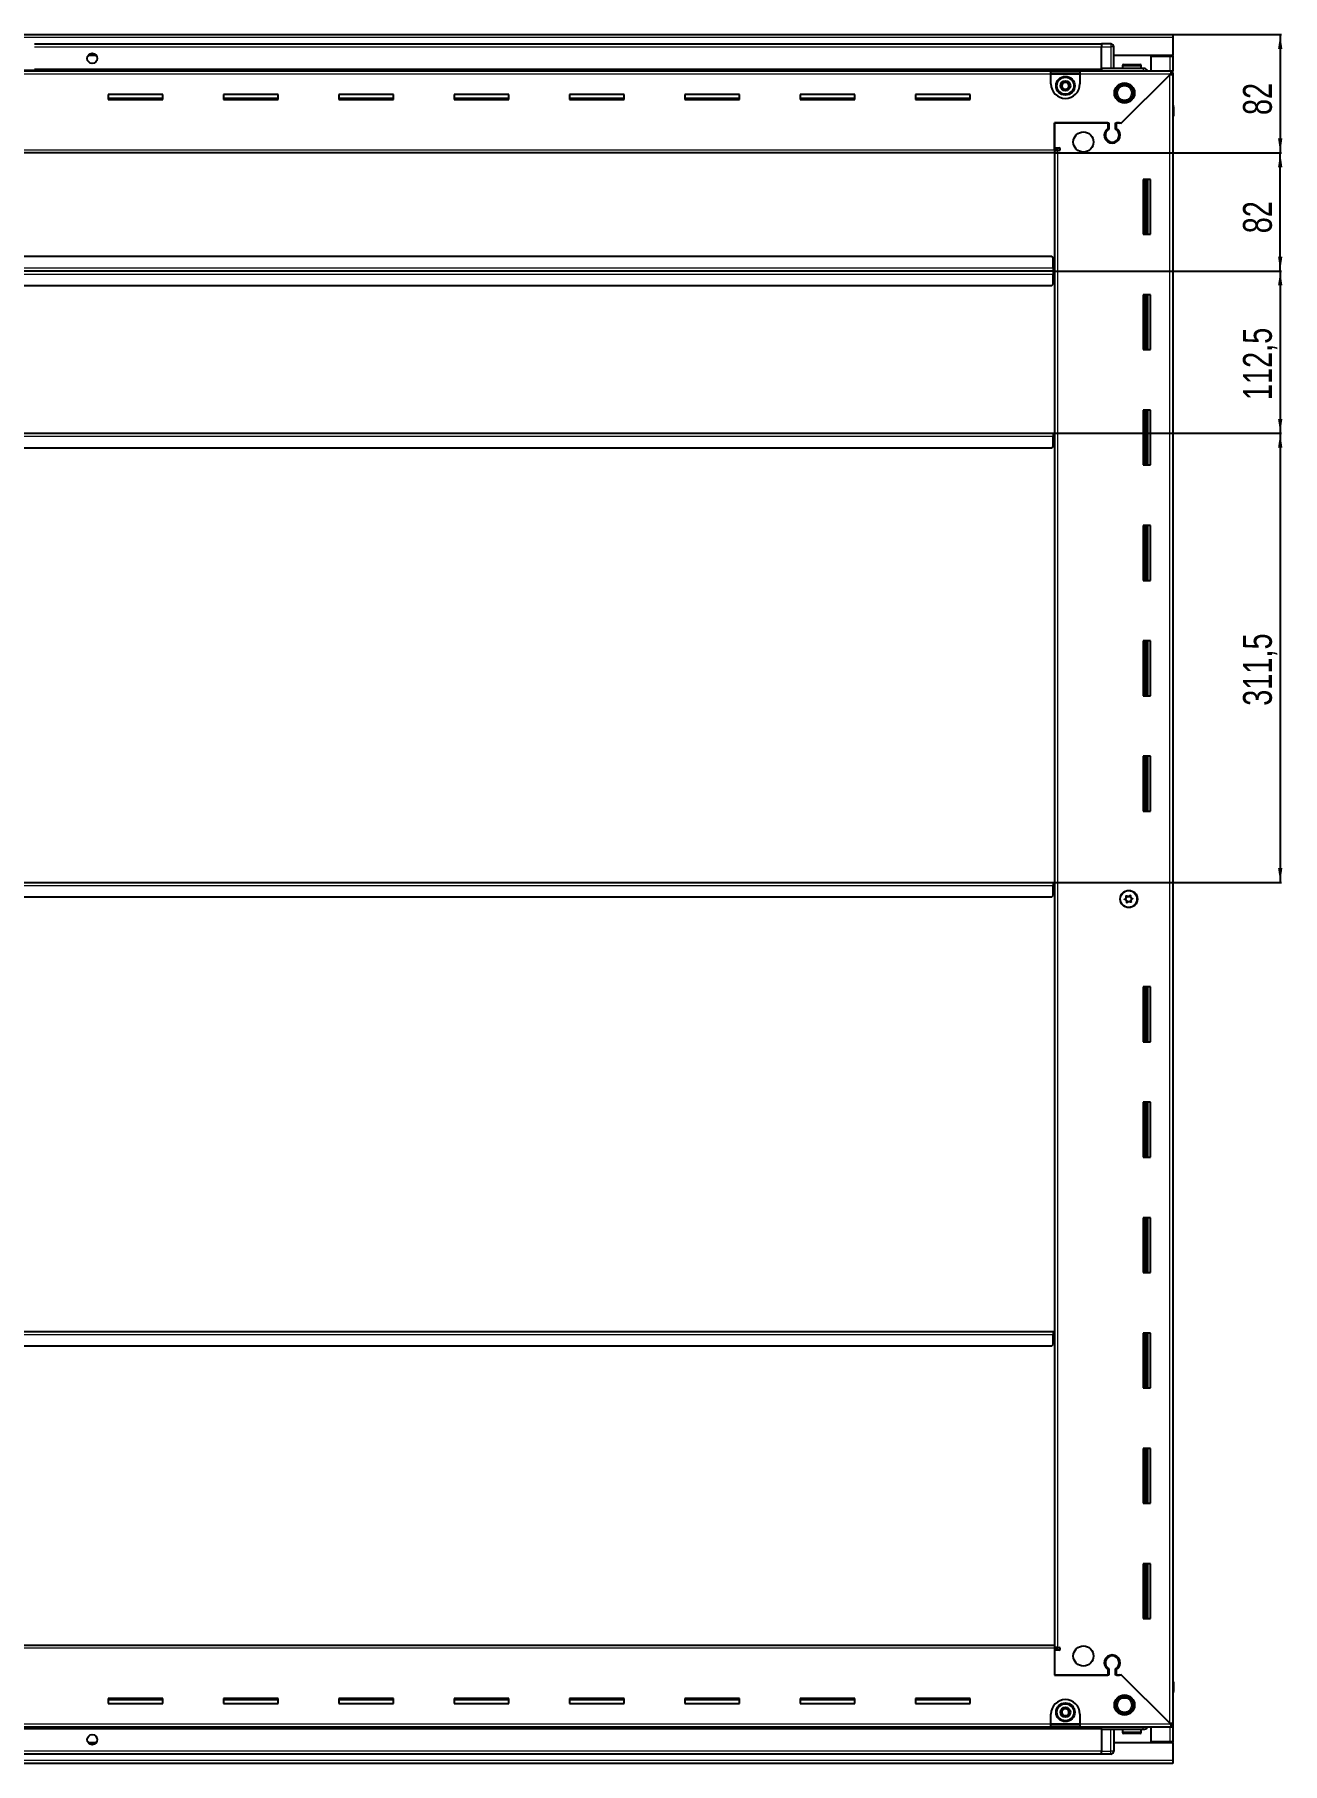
# Model space of a CAD drawing. Header units: millimetres. Extents: x 1132 to 6273, y -599 to 2283.
# Drawn here: x 5407 to 6273, y 848 to 2047 of the extents above; entities that cross this region are included whole.
import ezdxf

# ---------------------------------------------------------------- set-up
doc = ezdxf.new("R2010")
doc.units = ezdxf.units.MM
doc.layers.add('FORMAT', color=7, linetype='Continuous')
doc.styles.add('SLDTEXTSTYLE0', font='TXT', dxfattribs={"width": 0.75})
doc.dimstyles.new('SLDDIMSTYLE0', dxfattribs={"dimtxt": 20, "dimasz": 10, "dimexe": 0, "dimexo": 0.0625, "dimgap": 5, "dimtad": 2, "dimdec": 1, "dimrnd": 1e-09, "dimzin": 12, "dimdsep": 46, "dimtxsty": 'SLDTEXTSTYLE0', "dimsah": 1, "dimcen": 0.09, "dimadec": 0, "dimazin": 3, "dimtfac": 1, "dimtofl": 0, "dimtmove": 0, "dimatfit": 3, "dimfxl": 0, "dimfrac": 2, "dimtolj": 1, "dimtzin": 12, "dimarcsym": 0})

# ---------------------------------------------------------------- blocks, each defined once
blk = doc.blocks.new('_D_7')
at = {"layer": 'FORMAT'}
for p, q in [((6196.6, 2046.6), (6272.1, 2046.6)), ((6271.1, 2046.6), (6271.1, 1964.6)), ((6114.6, 1964.6), (6272.1, 1964.6))]:
    blk.add_line(p, q, dxfattribs=at)
for points in [[(6271.1, 2046.6), (6269.6, 2036.6), (6272.6, 2036.6)], [(6271.1, 1964.6), (6272.6, 1974.6), (6269.6, 1974.6)]]:
    blk.add_solid(points, dxfattribs=at)
at = {"layer": 'FORMAT', "insert": (6245.3, 1990.8), "char_height": 20, "attachment_point": 1, "rotation": 90, "style": 'SLDTEXTSTYLE0'}
blk.add_mtext('82', dxfattribs=at)
blk = doc.blocks.new('_D_8')
at = {"layer": 'FORMAT'}
for p, q in [((6114.6, 1964.6), (6272.1, 1964.6)), ((6271.1, 1882.6), (6271.1, 1964.6)), ((6113.6, 1882.6), (6272.1, 1882.6))]:
    blk.add_line(p, q, dxfattribs=at)
for points in [[(6271.1, 1964.6), (6269.6, 1954.6), (6272.6, 1954.6)], [(6271.1, 1882.6), (6272.6, 1892.6), (6269.6, 1892.6)]]:
    blk.add_solid(points, dxfattribs=at)
at = {"layer": 'FORMAT', "insert": (6245.3, 1908.8), "char_height": 20, "attachment_point": 1, "rotation": 90, "style": 'SLDTEXTSTYLE0'}
blk.add_mtext('82', dxfattribs=at)
blk = doc.blocks.new('_D_9')
at = {"layer": 'FORMAT'}
for p, q in [((6113.6, 1882.6), (6272.1, 1882.6)), ((6271.1, 1882.6), (6271.1, 1770.1)), ((6113.6, 1770.1), (6272.1, 1770.1))]:
    blk.add_line(p, q, dxfattribs=at)
for points in [[(6271.1, 1882.6), (6269.6, 1872.6), (6272.6, 1872.6)], [(6271.1, 1770.1), (6272.6, 1780.1), (6269.6, 1780.1)]]:
    blk.add_solid(points, dxfattribs=at)
at = {"layer": 'FORMAT', "insert": (6245.3, 1793.1), "char_height": 20, "attachment_point": 1, "rotation": 90, "style": 'SLDTEXTSTYLE0'}
blk.add_mtext('112,5', dxfattribs=at)
blk = doc.blocks.new('_D_10')
at = {"layer": 'FORMAT'}
for p, q in [((6113.6, 1770.1), (6272.1, 1770.1)), ((6271.1, 1770.1), (6271.1, 1458.6)), ((6113.6, 1458.6), (6272.1, 1458.6))]:
    blk.add_line(p, q, dxfattribs=at)
for points in [[(6271.1, 1770.1), (6269.6, 1760.1), (6272.6, 1760.1)], [(6271.1, 1458.6), (6272.6, 1468.6), (6269.6, 1468.6)]]:
    blk.add_solid(points, dxfattribs=at)
at = {"layer": 'FORMAT', "insert": (6245.3, 1581.1), "char_height": 20, "attachment_point": 1, "rotation": 90, "style": 'SLDTEXTSTYLE0'}
blk.add_mtext('311,5', dxfattribs=at)

msp = doc.modelspace()

# ---------------------------------------------------------------- linework, layer by layer
at = {"color": 7, "linetype": 'Continuous', "lineweight": 25}
for p, q in [((4597.6, 2046.6), (6196.6, 2046.6)), ((6147.1, 2039.95), (5407.1, 2039.95)), ((6147.1, 2040.1), (6147.1, 2040.1)), ((6153.6, 2040.1), (6147.1, 2040.1)), ((6153.6, 2040.1), (6147.1, 2040.1)), ((6147.1, 2040.1), (6147.1, 2038.1)), ((6196.6, 2046.6), (6196.6, 2044.5)), ((6196.6, 2044.5), (6196.6, 2032.1)), ((5449.97, 2032.1), (5444.23, 2032.1)), ((6147.1, 2023.1), (6147.1, 2038.1)), ((6155.6, 2038.1), (6155.6, 2038.1)), ((6155.6, 2023.1), (6155.6, 2038.1)), ((6196.6, 2032.1), (6155.6, 2032.1)), ((6181.6, 2031.6), (6194.5, 2031.6)), ((6181.6, 2021.35), (6181.6, 2031.6)), ((6194.5, 2031.6), (6196.6, 2031.6)), ((6195.1, 2031.6), (6195.1, 2032.1)), ((6196.6, 2031.6), (6196.6, 2032.1)), ((6196.6, 2031.6), (6196.6, 2021.35)), ((4647.1, 2021.95), (6147.1, 2021.95)), ((4682.1, 2021.35), (6112.1, 2021.35)), ((6112.1, 2019.25), (6112.1, 2021.35)), ((6112.1, 2021.35), (6132.1, 2021.35)), ((6112.1, 2019.85), (6132.1, 2019.85)), ((6112.1, 2012.35), (6112.1, 2019.25)), ((6132.1, 2021.35), (6195.6, 2021.35)), ((6132.1, 2021.35), (6132.1, 2019.25)), ((6132.1, 2019.25), (6132.1, 2012.35)), ((6147.1, 2023.1), (6147.1, 2022.6)), ((6176.1, 2023.1), (6147.1, 2023.1)), ((6194.5, 2018.75), (6160.4, 1984.65)), ((6161.1, 1985.35), (6195, 2019.25)), ((6161.6, 2025), (6161.6, 2023.1)), ((6162.4, 2025.8), (6173.8, 2025.8)), ((6174.6, 2023.1), (6174.6, 2025)), ((6195.1, 2019.35), (6196.6, 2019.35)), ((6195.6, 2019.85), (6195.6, 2021.35)), ((6195.6, 2021.35), (6196.6, 2021.35)), ((6195.6, 2019.85), (6196.6, 2019.85)), ((6196.6, 2019.85), (6196.6, 2021.35)), ((6196.6, 2019.85), (6196.6, 2019.35)), ((6196.6, 2019.35), (6196.6, 874.85)), ((5496.1, 2005.1), (5458.1, 2005.1)), ((5458.1, 2005.1), (5458.1, 2001.6)), ((5496.1, 2002.35), (5458.1, 2002.35)), ((5496.1, 2001.6), (5496.1, 2005.1)), ((5576.1, 2005.1), (5538.1, 2005.1)), ((5538.1, 2005.1), (5538.1, 2001.6)), ((5576.1, 2002.35), (5538.1, 2002.35)), ((5576.1, 2001.6), (5576.1, 2005.1)), ((5656.1, 2005.1), (5618.1, 2005.1)), ((5618.1, 2005.1), (5618.1, 2001.6)), ((5656.1, 2002.35), (5618.1, 2002.35)), ((5656.1, 2001.6), (5656.1, 2005.1)), ((5736.1, 2005.1), (5698.1, 2005.1)), ((5698.1, 2005.1), (5698.1, 2001.6)), ((5736.1, 2002.35), (5698.1, 2002.35)), ((5736.1, 2001.6), (5736.1, 2005.1)), ((5816.1, 2005.1), (5778.1, 2005.1)), ((5778.1, 2005.1), (5778.1, 2001.6)), ((5816.1, 2002.35), (5778.1, 2002.35)), ((5816.1, 2001.6), (5816.1, 2005.1)), ((5896.1, 2005.1), (5858.1, 2005.1)), ((5858.1, 2005.1), (5858.1, 2001.6)), ((5896.1, 2002.35), (5858.1, 2002.35)), ((5896.1, 2001.6), (5896.1, 2005.1)), ((5976.1, 2005.1), (5938.1, 2005.1)), ((5938.1, 2005.1), (5938.1, 2001.6)), ((5976.1, 2002.35), (5938.1, 2002.35)), ((5976.1, 2001.6), (5976.1, 2005.1)), ((6056.1, 2005.1), (6018.1, 2005.1)), ((6018.1, 2005.1), (6018.1, 2001.6)), ((6056.1, 2002.35), (6018.1, 2002.35)), ((6056.1, 2001.6), (6056.1, 2005.1)), ((5458.1, 2001.6), (5496.1, 2001.6)), ((5538.1, 2001.6), (5576.1, 2001.6)), ((5618.1, 2001.6), (5656.1, 2001.6)), ((5698.1, 2001.6), (5736.1, 2001.6)), ((5778.1, 2001.6), (5816.1, 2001.6)), ((5858.1, 2001.6), (5896.1, 2001.6)), ((5938.1, 2001.6), (5976.1, 2001.6)), ((6018.1, 2001.6), (6056.1, 2001.6)), ((6196.6, 1997.93), (6196.6, 1997.93)), ((6197.1, 1996.6), (6197.1, 1990.1)), ((6197.1, 1990.1), (6197.1, 1996.6)), ((6114.6, 1985.35), (6152.3, 1985.35)), ((6114.6, 1966.7), (6114.6, 1985.35)), ((6114.6, 1985.35), (6114.6, 1968.1)), ((6151.6, 1985.35), (6114.6, 1985.35)), ((6151.6, 1985.35), (6151.6, 1981.46)), ((6152.3, 1985.35), (6152.3, 1981.07)), ((6156.9, 1985.35), (6161.1, 1985.35)), ((6156.9, 1981.07), (6156.9, 1985.35)), ((6159.7, 1985.35), (6157.6, 1985.35)), ((6157.6, 1981.46), (6157.6, 1985.35)), ((6160.4, 1984.65), (6159.7, 1985.35)), ((6196.6, 1990.1), (6197.1, 1990.1)), ((6196.95, 904.1), (6196.95, 1990.1)), ((6197.1, 1990.1), (6197.1, 1990.1)), ((6197.1, 1990.1), (6197.1, 1990.1)), ((6114.6, 1968.1), (6117.45, 1968.1)), ((6116.6, 1967.1), (6114.6, 1967.1)), ((6114.6, 1966.7), (6114.6, 1964.6)), ((6116.6, 1966.1), (6116.6, 1967.1)), ((6156.6, 1972.49), (6156.6, 1971.73)), ((6114.6, 1964.6), (4679.6, 1964.6)), ((6114.6, 1966.1), (6116.7, 1966.1)), ((6114.6, 1964.6), (6114.6, 929.6)), ((6117.45, 1966.1), (6116.7, 1966.1)), ((6176.1, 1946.1), (6176.1, 1908.1)), ((6181.1, 1946.1), (6176.1, 1946.1)), ((6177.12, 1946.1), (6177.12, 1908.1)), ((6177.16, 1946.1), (6177.16, 1908.1)), ((6178.95, 1946.1), (6178.95, 1908.1)), ((6181.1, 1908.1), (6181.1, 1946.1)), ((6176.1, 1908.1), (6181.1, 1908.1)), ((6113.6, 1882.6), (4680.6, 1882.6)), ((6112.6, 1892.6), (4681.6, 1892.6)), ((6113.6, 1891.6), (6112.6, 1892.6)), ((6113.6, 1884.7), (6113.6, 1891.6)), ((6113.85, 1885.45), (6113.6, 1885.45)), ((6113.6, 1884.7), (6113.6, 1882.6)), ((6113.6, 1882.6), (6113.6, 1880.5)), ((6113.85, 1882.6), (6113.85, 1885.45)), ((6113.85, 1879.75), (6113.85, 1882.6)), ((6114.6, 1882.6), (6113.85, 1882.6)), ((4681.6, 1872.6), (6112.6, 1872.6)), ((6112.6, 1872.6), (6113.6, 1873.6)), ((6113.6, 1873.6), (6113.6, 1880.5)), ((6113.6, 1879.75), (6113.85, 1879.75)), ((6176.1, 1866.1), (6176.1, 1828.1)), ((6181.1, 1866.1), (6176.1, 1866.1)), ((6177.12, 1866.1), (6177.12, 1828.1)), ((6177.16, 1866.1), (6177.16, 1828.1)), ((6178.95, 1866.1), (6178.95, 1828.1)), ((6181.1, 1828.1), (6181.1, 1866.1)), ((6176.1, 1828.1), (6181.1, 1828.1)), ((6176.1, 1786.1), (6176.1, 1748.1)), ((6181.1, 1786.1), (6176.1, 1786.1)), ((6177.12, 1786.1), (6177.12, 1748.1)), ((6177.16, 1786.1), (6177.16, 1748.1)), ((6178.95, 1786.1), (6178.95, 1748.1)), ((6181.1, 1748.1), (6181.1, 1786.1)), ((4680.6, 1770.1), (6113.6, 1770.1)), ((6113.6, 1770.1), (6113.6, 1768)), ((6113.6, 1761.1), (6113.6, 1768)), ((6113.6, 1767.25), (6113.85, 1767.25)), ((6113.85, 1767.25), (6113.85, 1770.1)), ((6113.85, 1770.1), (6114.6, 1770.1)), ((4681.6, 1760.1), (6112.6, 1760.1)), ((6112.6, 1760.1), (6113.6, 1761.1)), ((6176.1, 1748.1), (6181.1, 1748.1)), ((6176.1, 1706.1), (6176.1, 1668.1)), ((6181.1, 1706.1), (6176.1, 1706.1)), ((6177.12, 1706.1), (6177.12, 1668.1)), ((6177.16, 1706.1), (6177.16, 1668.1)), ((6178.95, 1706.1), (6178.95, 1668.1)), ((6181.1, 1668.1), (6181.1, 1706.1)), ((6176.1, 1668.1), (6181.1, 1668.1)), ((6176.1, 1626.1), (6176.1, 1588.1)), ((6181.1, 1626.1), (6176.1, 1626.1)), ((6177.12, 1626.1), (6177.12, 1588.1)), ((6177.16, 1626.1), (6177.16, 1588.1)), ((6178.95, 1626.1), (6178.95, 1588.1)), ((6181.1, 1588.1), (6181.1, 1626.1)), ((6176.1, 1588.1), (6181.1, 1588.1)), ((6176.1, 1546.1), (6176.1, 1508.1)), ((6181.1, 1546.1), (6176.1, 1546.1)), ((6177.12, 1546.1), (6177.12, 1508.1)), ((6177.16, 1546.1), (6177.16, 1508.1)), ((6178.95, 1546.1), (6178.95, 1508.1)), ((6181.1, 1508.1), (6181.1, 1546.1)), ((6176.1, 1508.1), (6181.1, 1508.1)), ((4680.6, 1458.6), (6113.6, 1458.6)), ((6113.6, 1458.6), (6113.6, 1456.5)), ((6113.6, 1449.6), (6113.6, 1456.5)), ((6113.6, 1455.75), (6113.85, 1455.75)), ((6113.85, 1455.75), (6113.85, 1458.6)), ((6113.85, 1458.6), (6114.6, 1458.6)), ((4681.6, 1448.6), (6112.6, 1448.6)), ((6112.6, 1448.6), (6113.6, 1449.6)), ((6176.1, 1386.1), (6176.1, 1348.1)), ((6181.1, 1386.1), (6176.1, 1386.1)), ((6177.12, 1386.1), (6177.12, 1348.1)), ((6177.16, 1386.1), (6177.16, 1348.1)), ((6178.95, 1386.1), (6178.95, 1348.1)), ((6181.1, 1348.1), (6181.1, 1386.1)), ((6176.1, 1348.1), (6181.1, 1348.1)), ((6176.1, 1306.1), (6176.1, 1268.1)), ((6181.1, 1306.1), (6176.1, 1306.1)), ((6177.12, 1306.1), (6177.12, 1268.1)), ((6177.16, 1306.1), (6177.16, 1268.1)), ((6178.95, 1306.1), (6178.95, 1268.1)), ((6181.1, 1268.1), (6181.1, 1306.1)), ((6176.1, 1268.1), (6181.1, 1268.1)), ((6176.1, 1226.1), (6176.1, 1188.1)), ((6181.1, 1226.1), (6176.1, 1226.1)), ((6177.12, 1226.1), (6177.12, 1188.1)), ((6177.16, 1226.1), (6177.16, 1188.1)), ((6178.95, 1226.1), (6178.95, 1188.1)), ((6181.1, 1188.1), (6181.1, 1226.1)), ((6176.1, 1188.1), (6181.1, 1188.1)), ((4680.6, 1147.1), (6113.6, 1147.1)), ((6113.6, 1147.1), (6113.6, 1145)), ((6113.6, 1138.1), (6113.6, 1145)), ((6113.6, 1144.25), (6113.85, 1144.25)), ((6113.85, 1144.25), (6113.85, 1147.1)), ((6113.85, 1147.1), (6114.6, 1147.1)), ((6176.1, 1146.1), (6176.1, 1108.1)), ((6181.1, 1146.1), (6176.1, 1146.1)), ((6177.12, 1146.1), (6177.12, 1108.1)), ((6177.16, 1146.1), (6177.16, 1108.1)), ((6178.95, 1146.1), (6178.95, 1108.1)), ((6181.1, 1108.1), (6181.1, 1146.1)), ((4681.6, 1137.1), (6112.6, 1137.1)), ((6112.6, 1137.1), (6113.6, 1138.1)), ((6176.1, 1108.1), (6181.1, 1108.1)), ((6176.1, 1066.1), (6176.1, 1028.1)), ((6181.1, 1066.1), (6176.1, 1066.1)), ((6177.12, 1066.1), (6177.12, 1028.1)), ((6177.16, 1066.1), (6177.16, 1028.1)), ((6178.95, 1066.1), (6178.95, 1028.1)), ((6181.1, 1028.1), (6181.1, 1066.1)), ((6176.1, 1028.1), (6181.1, 1028.1)), ((6176.1, 986.1), (6176.1, 948.1)), ((6181.1, 986.1), (6176.1, 986.1)), ((6177.12, 986.1), (6177.12, 948.1)), ((6177.16, 986.1), (6177.16, 948.1)), ((6178.95, 986.1), (6178.95, 948.1)), ((6181.1, 948.1), (6181.1, 986.1)), ((6176.1, 948.1), (6181.1, 948.1)), ((4679.6, 929.6), (6114.6, 929.6)), ((6114.6, 929.6), (6114.6, 927.5)), ((6116.7, 928.1), (6114.6, 928.1)), ((6114.6, 927.5), (6114.6, 908.85)), ((6114.6, 927.1), (6116.6, 927.1)), ((6114.6, 926.1), (6114.6, 908.85)), ((6117.45, 926.1), (6114.6, 926.1)), ((6116.6, 927.1), (6116.6, 928.1)), ((6116.7, 928.1), (6117.45, 928.1)), ((6151.6, 912.74), (6151.6, 908.85)), ((6152.3, 913.14), (6152.3, 908.85)), ((6156.6, 922.48), (6156.6, 921.72)), ((6156.9, 908.85), (6156.9, 913.14)), ((6157.6, 908.85), (6157.6, 912.74)), ((6152.3, 908.85), (6114.6, 908.85)), ((6114.6, 908.85), (6151.6, 908.85)), ((6161.1, 908.85), (6156.9, 908.85)), ((6157.6, 908.85), (6159.7, 908.85)), ((6159.7, 908.85), (6160.4, 909.55)), ((6160.4, 909.55), (6194.5, 875.45)), ((6195, 874.95), (6161.1, 908.85)), ((6196.6, 904.1), (6197.1, 904.1)), ((6197.1, 904.1), (6197.1, 904.1)), ((6197.1, 897.6), (6197.1, 904.1)), ((6197.1, 904.1), (6197.1, 897.6)), ((5496.1, 892.6), (5458.1, 892.6)), ((5458.1, 892.6), (5458.1, 889.1)), ((5458.1, 891.85), (5496.1, 891.85)), ((5458.1, 889.1), (5496.1, 889.1)), ((5496.1, 889.1), (5496.1, 892.6)), ((5576.1, 892.6), (5538.1, 892.6)), ((5538.1, 892.6), (5538.1, 889.1)), ((5538.1, 891.85), (5576.1, 891.85)), ((5538.1, 889.1), (5576.1, 889.1)), ((5576.1, 889.1), (5576.1, 892.6)), ((5656.1, 892.6), (5618.1, 892.6)), ((5618.1, 892.6), (5618.1, 889.1)), ((5618.1, 891.85), (5656.1, 891.85)), ((5618.1, 889.1), (5656.1, 889.1)), ((5656.1, 889.1), (5656.1, 892.6)), ((5736.1, 892.6), (5698.1, 892.6)), ((5698.1, 892.6), (5698.1, 889.1)), ((5698.1, 891.85), (5736.1, 891.85)), ((5698.1, 889.1), (5736.1, 889.1)), ((5736.1, 889.1), (5736.1, 892.6)), ((5816.1, 892.6), (5778.1, 892.6)), ((5778.1, 892.6), (5778.1, 889.1)), ((5778.1, 891.85), (5816.1, 891.85)), ((5778.1, 889.1), (5816.1, 889.1)), ((5816.1, 889.1), (5816.1, 892.6)), ((5896.1, 892.6), (5858.1, 892.6)), ((5858.1, 892.6), (5858.1, 889.1)), ((5858.1, 891.85), (5896.1, 891.85)), ((5858.1, 889.1), (5896.1, 889.1)), ((5896.1, 889.1), (5896.1, 892.6)), ((5976.1, 892.6), (5938.1, 892.6)), ((5938.1, 892.6), (5938.1, 889.1)), ((5938.1, 891.85), (5976.1, 891.85)), ((5938.1, 889.1), (5976.1, 889.1)), ((5976.1, 889.1), (5976.1, 892.6)), ((6056.1, 892.6), (6018.1, 892.6)), ((6018.1, 892.6), (6018.1, 889.1)), ((6018.1, 891.85), (6056.1, 891.85)), ((6018.1, 889.1), (6056.1, 889.1)), ((6056.1, 889.1), (6056.1, 892.6)), ((6112.1, 874.95), (6112.1, 881.85)), ((6132.1, 881.85), (6132.1, 874.95)), ((6147.1, 872.25), (4647.1, 872.25)), ((6112.1, 872.85), (4682.1, 872.85)), ((6112.1, 872.85), (6112.1, 874.95)), ((6132.1, 874.35), (6112.1, 874.35)), ((6132.1, 872.85), (6112.1, 872.85)), ((6132.1, 874.95), (6132.1, 872.85)), ((6195.6, 872.85), (6132.1, 872.85)), ((6147.1, 871.1), (6147.1, 871.6)), ((6176.1, 871.1), (6147.1, 871.1)), ((6147.1, 871.1), (6147.1, 856.1)), ((6155.6, 871.1), (6155.6, 856.1)), ((6161.6, 871.1), (6161.6, 869.2)), ((6169.39, 868.4), (6162.4, 868.4)), ((6173.8, 868.4), (6169.39, 868.4)), ((6174.6, 869.2), (6174.6, 871.1)), ((6181.6, 862.6), (6181.6, 872.85)), ((6195.1, 874.85), (6196.6, 874.85)), ((6195.6, 874.35), (6195.6, 872.85)), ((6196.6, 874.35), (6195.6, 874.35)), ((6196.6, 872.85), (6195.6, 872.85)), ((6196.6, 874.85), (6196.6, 874.35)), ((6196.6, 874.35), (6196.6, 872.85)), ((6196.6, 872.85), (6196.6, 862.6)), ((4647.1, 854.25), (6147.1, 854.25)), ((5444.23, 862.1), (5449.97, 862.1)), ((6147.1, 854.1), (6147.1, 856.1)), ((6147.1, 854.1), (6147.1, 854.1)), ((6153.6, 854.1), (6147.1, 854.1)), ((6147.1, 854.1), (6147.1, 854.1)), ((6153.6, 854.1), (6147.1, 854.1)), ((6154.92, 854.6), (6154.92, 854.6)), ((6155.6, 862.1), (6196.6, 862.1)), ((6194.5, 862.6), (6181.6, 862.6)), ((6196.6, 862.6), (6194.5, 862.6)), ((6195.1, 862.1), (6195.1, 862.6)), ((6196.6, 862.1), (6196.6, 862.6)), ((6196.6, 862.1), (6196.6, 849.7)), ((6196.6, 847.6), (4597.6, 847.6)), ((6196.6, 849.7), (6196.6, 847.6))]:
    msp.add_line(p, q, dxfattribs=at)
at = {"color": 8, "linetype": 'Continuous', "lineweight": 18}
for p, q in [((6196.6, 2044.5), (4597.6, 2044.5)), ((6153.6, 2040.1), (6153.6, 2038.1)), ((6147.1, 2037.95), (5407.1, 2037.95)), ((6147.1, 2038.1), (6153.6, 2038.1)), ((6155.6, 2038.1), (6153.6, 2038.1)), ((6153.6, 2038.1), (6153.6, 2023.1)), ((6194.5, 2032.1), (6194.5, 2031.6)), ((6194.5, 2031.6), (6194.5, 2021.35)), ((6147.1, 2021.37), (4647.1, 2021.37)), ((6112.1, 2019.25), (4682.1, 2019.25)), ((6147.1, 2022.6), (5407.1, 2022.6)), ((6112.1, 2019.25), (6132.1, 2019.25)), ((6195, 2019.25), (6132.1, 2019.25)), ((6161.6, 2025), (6174.6, 2025)), ((6194.5, 875.45), (6194.5, 2018.75)), ((6196.6, 1996.6), (6197.1, 1996.6)), ((4679.6, 1966.7), (6114.6, 1966.7)), ((6116.7, 1966.1), (6116.7, 928.1)), ((6178.36, 1908.1), (6178.36, 1946.1)), ((6179.6, 1908.1), (6179.6, 1946.1)), ((6113.6, 1884.7), (4680.6, 1884.7)), ((4680.6, 1880.5), (6113.6, 1880.5)), ((6178.36, 1828.1), (6178.36, 1866.1)), ((6179.6, 1828.1), (6179.6, 1866.1)), ((6178.36, 1748.1), (6178.36, 1786.1)), ((6179.6, 1748.1), (6179.6, 1786.1)), ((4680.6, 1768), (6113.6, 1768)), ((6178.36, 1668.1), (6178.36, 1706.1)), ((6179.6, 1668.1), (6179.6, 1706.1)), ((6178.36, 1588.1), (6178.36, 1626.1)), ((6179.6, 1588.1), (6179.6, 1626.1)), ((6178.36, 1508.1), (6178.36, 1546.1)), ((6179.6, 1508.1), (6179.6, 1546.1)), ((4680.6, 1456.5), (6113.6, 1456.5)), ((6178.36, 1348.1), (6178.36, 1386.1)), ((6179.6, 1348.1), (6179.6, 1386.1)), ((6178.36, 1268.1), (6178.36, 1306.1)), ((6179.6, 1268.1), (6179.6, 1306.1)), ((6178.36, 1188.1), (6178.36, 1226.1)), ((6179.6, 1188.1), (6179.6, 1226.1)), ((4680.6, 1145), (6113.6, 1145)), ((6178.36, 1108.1), (6178.36, 1146.1)), ((6179.6, 1108.1), (6179.6, 1146.1)), ((6178.36, 1028.1), (6178.36, 1066.1)), ((6179.6, 1028.1), (6179.6, 1066.1)), ((6178.36, 948.1), (6178.36, 986.1)), ((6179.6, 948.1), (6179.6, 986.1)), ((6114.6, 927.5), (4679.6, 927.5)), ((6196.6, 897.6), (6197.1, 897.6)), ((4647.1, 872.84), (6147.1, 872.84)), ((4647.1, 871.6), (6147.1, 871.6)), ((4682.1, 874.95), (6112.1, 874.95)), ((6132.1, 874.95), (6112.1, 874.95)), ((6132.1, 874.95), (6195, 874.95)), ((6153.6, 856.1), (6153.6, 871.1)), ((6169.57, 869.2), (6161.6, 869.2)), ((6174.6, 869.2), (6169.57, 869.2)), ((6194.5, 872.85), (6194.5, 862.6)), ((4647.1, 856.25), (6147.1, 856.25)), ((6147.1, 856.1), (6153.6, 856.1)), ((6155.6, 856.1), (6153.6, 856.1)), ((6153.6, 854.1), (6153.6, 856.1)), ((6194.5, 862.6), (6194.5, 862.1)), ((6196.6, 849.7), (4597.6, 849.7))]:
    msp.add_line(p, q, dxfattribs=at)
at = {"color": 7, "linetype": 'Continuous', "lineweight": 25}
for centre, radius in [((5447.1, 2030.1), 3.5), ((6122.1, 2011.1), 6.5), ((6122.1, 2011.1), 3.46), ((6163.1, 2006.1), 7), ((6163.1, 2006.1), 6.03), ((6163.1, 2006.1), 5.1), ((6134.6, 1972.1), 7), ((6166.1, 1447.1), 6), ((6165.95, 1447.1), 5.79), ((6165.95, 1447.1), 1.85), ((6134.6, 922.1), 7), ((6122.1, 883.1), 6.5), ((6163.1, 888.1), 7), ((6163.1, 888.1), 6.03), ((6163.1, 888.1), 5.1), ((6122.1, 883.1), 3.46), ((5447.1, 864.1), 3.5)]:
    msp.add_circle(centre, radius, dxfattribs=at)
at = {"color": 8, "linetype": 'Continuous', "lineweight": 18}
for centre in [(6122.1, 2011.1), (6122.1, 883.1)]:
    msp.add_circle(centre, 5.7, dxfattribs=at)
at = {"color": 7, "linetype": 'Continuous', "lineweight": 25}
for centre, radius, start, end in [((6153.6, 2038.1), 2, 0, 90), ((6155.8, 2023.3), 0.2, 180, 270), ((6162.4, 2025), 0.8, 90, 180), ((6173.8, 2025), 0.8, 0, 90), ((6122.1, 2012.35), 10, 180, 270), ((6122.1, 2011.1), 2.5, 160.11158, 220.11158), ((6122.1, 2011.1), 2.5, 100.11158, 160.11158), ((6122.1, 2011.1), 2.5, 220.11158, 280.11158), ((6122.1, 2011.1), 2.5, 40.11158, 100.11158), ((6122.1, 2012.35), 10, 270, 0), ((6122.1, 2011.1), 2.5, 280.11158, 340.11158), ((6122.1, 2011.1), 2.5, 340.11158, 40.11158), ((6195.1, 1996.6), 2, 33.78451, 41.40962), ((6195.1, 1996.6), 2, 0, 41.40962), ((6195.1, 1996.6), 2, 360, 19.56674), ((6154.6, 1976.85), 5.5, 123.05573, 56.94427), ((6154.6, 1976.85), 4.8, 118.63099, 61.36901), ((6117.45, 1967.1), 1, 270, 90), ((6117.45, 927.1), 1, 270, 90), ((6154.6, 917.35), 5.5, 303.05573, 236.94427), ((6154.6, 917.35), 4.8, 298.63099, 241.36901), ((6122.1, 881.85), 10, 90, 180), ((6122.1, 881.85), 10, 0, 90), ((6195.1, 897.6), 2, 318.57492, 360), ((6195.1, 897.6), 2, 318.59038, 0), ((6122.1, 883.1), 2.5, 147.04236, 207.04236), ((6122.1, 883.1), 2.5, 207.04236, 267.04236), ((6122.1, 883.1), 2.5, 87.04236, 147.04236), ((6122.1, 883.1), 2.5, 267.04236, 327.04236), ((6122.1, 883.1), 2.5, 27.04236, 87.04236), ((6122.1, 883.1), 2.5, 327.04236, 27.04236), ((6155.8, 870.9), 0.2, 90, 180), ((6162.4, 869.2), 0.8, 180, 270), ((6173.8, 869.2), 0.8, 270, 0), ((6153.6, 856.1), 2, 270, 0)]:
    msp.add_arc(centre, radius, start, end, dxfattribs=at)
for points, knots in [([(6147.1, 2023.1), (6147.1, 2023.07), (6147.1, 2022.99), (6147.1, 2022.37), (6147.1, 2021.79), (6147.1, 2021.4), (6147.1, 2021.37)], [0, 0, 0, 0, 0.3242788, 0.6485576, 0.9728365, 1, 1, 1, 1]), ([(6179.32, 2021.35), (6179.2, 2021.55), (6178.81, 2022.2), (6177.65, 2022.91), (6176.62, 2023.04), (6176.1, 2023.1)], [0, 0, 0, 0, 0.1822499, 0.5911249, 1, 1, 1, 1]), ([(6194.5, 2018.75), (6194.75, 2018.8), (6195.25, 2018.89), (6195.89, 2019.02), (6196.35, 2019.15), (6196.57, 2019.27), (6196.59, 2019.33), (6196.6, 2019.35)], [0, 0, 0, 0, 0.23025534, 0.4485219, 0.6667858, 0.88504963, 1, 1, 1, 1]), ([(6195.6, 2021.35), (6195.55, 2021.33), (6195.46, 2021.28), (6195.33, 2020.88), (6195.2, 2020.32), (6195.09, 2019.75), (6195.02, 2019.38), (6195, 2019.25)], [0, 0, 0, 0, 0.23025534, 0.4485219, 0.6667858, 0.88504963, 1, 1, 1, 1]), ([(6119.26, 2010.6), (6119.3, 2010.72), (6119.5, 2011.28), (6119.84, 2012.21), (6120.12, 2012.99), (6120.24, 2013.31)], [0, 0, 0, 0, 0.1331247, 0.6370994, 1, 1, 1, 1]), ([(6121.12, 2008.39), (6120.79, 2008.78), (6120.16, 2009.52), (6119.55, 2010.26), (6119.26, 2010.6)], [0, 0, 0, 0, 0.5346859, 1, 1, 1, 1]), ([(6120.24, 2013.31), (6120.75, 2013.4), (6121.7, 2013.57), (6122.64, 2013.74), (6123.08, 2013.82)], [0, 0, 0, 0, 0.5346859, 1, 1, 1, 1]), ([(6123.96, 2008.9), (6123.45, 2008.81), (6122.5, 2008.64), (6121.56, 2008.47), (6121.12, 2008.39)], [0, 0, 0, 0, 0.5346859, 1, 1, 1, 1]), ([(6123.08, 2013.82), (6123.41, 2013.42), (6124.04, 2012.69), (6124.65, 2011.95), (6124.94, 2011.61)], [0, 0, 0, 0, 0.53468586, 1, 1, 1, 1]), ([(6124.94, 2011.61), (6124.82, 2011.29), (6124.54, 2010.51), (6124.21, 2009.58), (6124, 2009.01), (6123.96, 2008.9)], [0, 0, 0, 0, 0.3629006, 0.8668753, 1, 1, 1, 1]), ([(6164.31, 1449.38), (6164.31, 1449.37), (6164.29, 1449.35), (6164.27, 1449.29), (6164.26, 1449.15), (6164.32, 1448.76), (6164.4, 1448.23), (6164.16, 1447.64), (6163.76, 1447.31), (6163.43, 1447.1), (6163.24, 1446.96), (6163.18, 1446.89), (6163.16, 1446.85), (6163.16, 1446.81), (6163.18, 1446.78), (6163.22, 1446.73), (6163.46, 1446.61), (6163.91, 1446.45), (6164.51, 1446.07), (6164.68, 1445.38), (6164.69, 1444.9), (6164.73, 1444.64), (6164.77, 1444.58), (6164.79, 1444.55), (6164.82, 1444.54), (6164.86, 1444.55), (6164.9, 1444.56), (6164.97, 1444.59), (6165.16, 1444.72), (6165.46, 1444.96), (6165.89, 1445.24), (6166.52, 1445.27), (6167.01, 1445.03), (6167.36, 1444.86), (6167.5, 1444.81), (6167.56, 1444.82), (6167.59, 1444.83), (6167.61, 1444.86), (6167.63, 1444.92), (6167.64, 1445.06), (6167.58, 1445.44), (6167.5, 1445.98), (6167.74, 1446.57), (6168.14, 1446.89), (6168.47, 1447.11), (6168.66, 1447.25), (6168.72, 1447.32), (6168.74, 1447.36), (6168.74, 1447.4), (6168.72, 1447.42), (6168.68, 1447.48), (6168.44, 1447.6), (6167.99, 1447.76), (6167.39, 1448.14), (6167.22, 1448.83), (6167.21, 1449.31), (6167.17, 1449.57), (6167.13, 1449.63), (6167.11, 1449.65), (6167.08, 1449.67), (6167.04, 1449.66), (6167, 1449.65), (6166.93, 1449.61), (6166.74, 1449.48), (6166.45, 1449.25), (6166.01, 1448.97), (6165.38, 1448.93), (6164.89, 1449.18), (6164.54, 1449.35), (6164.4, 1449.39), (6164.34, 1449.39), (6164.32, 1449.38), (6164.31, 1449.38)], [0, 0, 0, 0, 0.0020087, 0.00442, 0.0093647, 0.0255282, 0.0677053, 0.0957862, 0.1246456, 0.1503415, 0.1605194, 0.1633943, 0.1656965, 0.1672448, 0.1688741, 0.1707699, 0.1786058, 0.2119941, 0.2499945, 0.2879948, 0.3213831, 0.329219, 0.3311148, 0.3327441, 0.3342924, 0.3362166, 0.3385353, 0.3413178, 0.349662, 0.3753578, 0.4042173, 0.4322982, 0.4744753, 0.4906388, 0.4966691, 0.49844, 0.5, 0.5020087, 0.50442, 0.5093647, 0.5255282, 0.5677053, 0.5957862, 0.6246456, 0.6503415, 0.6605194, 0.6633943, 0.6656965, 0.6672448, 0.6688741, 0.6707699, 0.6786058, 0.7119941, 0.7499945, 0.7879948, 0.8213831, 0.829219, 0.8311148, 0.8327441, 0.8342924, 0.8362166, 0.8385353, 0.8413178, 0.849662, 0.8753578, 0.9042173, 0.9322982, 0.9744753, 0.9906388, 0.9966691, 0.99844, 1, 1, 1, 1]), ([(6119.22, 883.25), (6119.5, 883.69), (6120.02, 884.5), (6120.54, 885.3), (6120.79, 885.68)], [0, 0, 0, 0, 0.5346859, 1, 1, 1, 1]), ([(6120.53, 880.68), (6120.3, 881.14), (6119.86, 882), (6119.42, 882.86), (6119.22, 883.25)], [0, 0, 0, 0, 0.53468586, 1, 1, 1, 1]), ([(6123.41, 880.53), (6123.07, 880.55), (6122.25, 880.59), (6121.25, 880.64), (6120.65, 880.68), (6120.53, 880.68)], [0, 0, 0, 0, 0.3629006, 0.8668753, 1, 1, 1, 1]), ([(6120.79, 885.68), (6120.91, 885.67), (6121.51, 885.64), (6122.5, 885.59), (6123.33, 885.54), (6123.67, 885.53)], [0, 0, 0, 0, 0.1331247, 0.6370994, 1, 1, 1, 1]), ([(6124.98, 882.96), (6124.7, 882.52), (6124.18, 881.71), (6123.66, 880.91), (6123.41, 880.53)], [0, 0, 0, 0, 0.5346859, 1, 1, 1, 1]), ([(6123.67, 885.53), (6123.91, 885.07), (6124.34, 884.21), (6124.78, 883.35), (6124.98, 882.96)], [0, 0, 0, 0, 0.5346859, 1, 1, 1, 1]), ([(6196.6, 874.85), (6196.57, 874.9), (6196.52, 874.99), (6196.13, 875.12), (6195.57, 875.25), (6194.99, 875.37), (6194.63, 875.43), (6194.5, 875.45)], [0, 0, 0, 0, 0.2302553, 0.4485219, 0.6667858, 0.8850496, 1, 1, 1, 1]), ([(6147.1, 871.1), (6147.1, 871.14), (6147.1, 871.22), (6147.1, 871.84), (6147.1, 872.41), (6147.1, 872.81), (6147.1, 872.84)], [0, 0, 0, 0, 0.3242788, 0.6485576, 0.9728365, 1, 1, 1, 1]), ([(6179.32, 872.85), (6179.2, 872.65), (6178.81, 872.01), (6177.65, 871.3), (6176.62, 871.17), (6176.1, 871.1)], [0, 0, 0, 0, 0.1822499, 0.5911249, 1, 1, 1, 1]), ([(6195, 874.95), (6195.05, 874.7), (6195.14, 874.21), (6195.27, 873.57), (6195.4, 873.1), (6195.51, 872.88), (6195.58, 872.86), (6195.6, 872.85)], [0, 0, 0, 0, 0.2302553, 0.4485219, 0.6667858, 0.8850496, 1, 1, 1, 1])]:
    msp.add_open_spline(points, degree=3, knots=knots, dxfattribs=at)
at = {"color": 8, "linetype": 'Continuous', "lineweight": 18}
for points, knots in [([(6176.1, 2023.1), (6176.1, 2023.06), (6176.1, 2022.99), (6176.1, 2022.55), (6176.1, 2022.09), (6176.1, 2021.68), (6176.1, 2021.41), (6176.1, 2021.35)], [0, 0, 0, 0, 0.3597529, 0.5534142, 0.7511852, 0.9489563, 1, 1, 1, 1]), ([(6176.1, 871.1), (6176.1, 871.15), (6176.1, 871.22), (6176.1, 871.66), (6176.1, 872.11), (6176.1, 872.53), (6176.1, 872.8), (6176.1, 872.85)], [0, 0, 0, 0, 0.35975288, 0.55341416, 0.75118521, 0.94895626, 1, 1, 1, 1])]:
    msp.add_open_spline(points, degree=3, knots=knots, dxfattribs=at)
at = {"color": 7, "linetype": 'Continuous', "lineweight": 25}
for points in [[(6194.5, 2018.75), (6194.58, 2018.8), (6194.74, 2018.9), (6194.93, 2019.05), (6195.07, 2019.2), (6195.09, 2019.3), (6195.1, 2019.35)], [(6195.6, 2019.85), (6195.55, 2019.85), (6195.45, 2019.83), (6195.3, 2019.69), (6195.15, 2019.49), (6195.05, 2019.33), (6195, 2019.25)], [(6195.1, 874.85), (6195.09, 874.9), (6195.07, 875), (6194.93, 875.15), (6194.74, 875.3), (6194.58, 875.4), (6194.5, 875.45)], [(6195, 874.95), (6195.05, 874.88), (6195.15, 874.72), (6195.3, 874.52), (6195.45, 874.38), (6195.55, 874.36), (6195.6, 874.35)]]:
    msp.add_open_spline(points, degree=3, dxfattribs=at)

# ---------------------------------------------------------------- dimensions: what is measured, and where the dimension line sits
at = {"layer": 'FORMAT'}
for base, p1, p2, picture, middle in [((6271.1, 1964.6), (6196.6, 2046.6), (6114.6, 1964.6), '_D_7', (6271.1, 2005.6)), ((6271.1, 1964.6), (6113.6, 1882.6), (6114.6, 1964.6), '_D_8', (6271.1, 1923.6)), ((6271.1, 1770.1), (6113.6, 1882.6), (6113.6, 1770.1), '_D_9', (6271.1, 1826.35)), ((6271.1, 1458.6), (6113.6, 1770.1), (6113.6, 1458.6), '_D_10', (6271.1, 1614.35))]:
    dim = msp.add_linear_dim(base=base, p1=p1, p2=p2, angle=90, dimstyle='SLDDIMSTYLE0', dxfattribs=at)
    dim.commit()
    dim.dimension.update_dxf_attribs({"geometry": picture, "text_midpoint": middle, "dimtype": 160})

doc.saveas('drawing.dxf')
